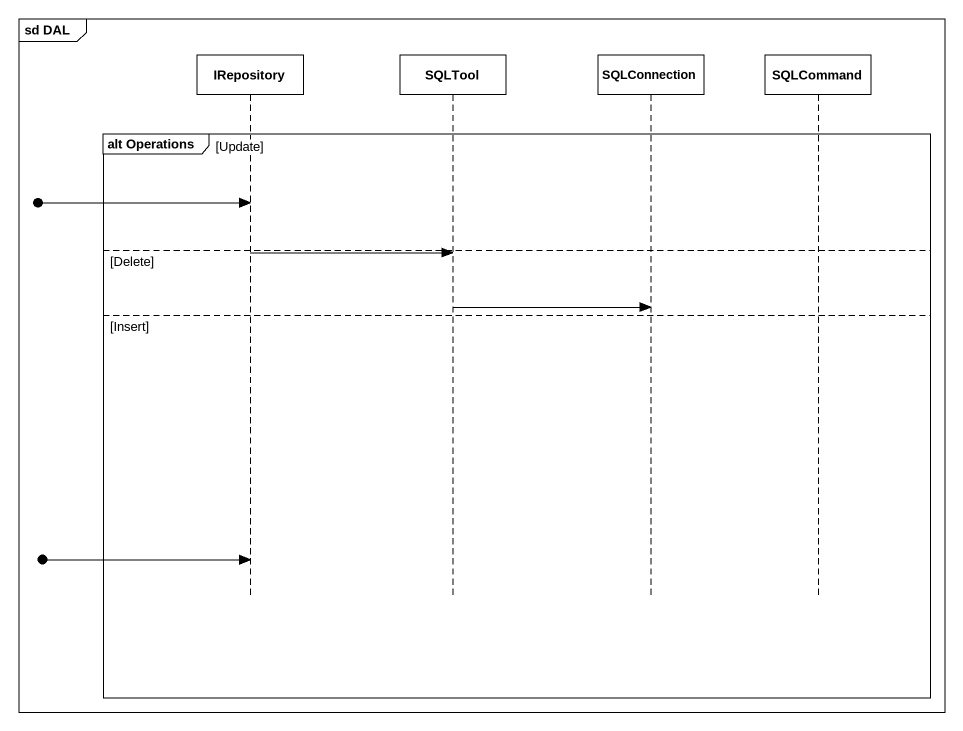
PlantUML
@startuml
mainframe sd DAL
hide footbox
participant IRepository
participant SQLTool
participant SQLConnection
participant SQLCommand

group alt Operations [Update]
  [o-> IRepository
else Delete
  IRepository -> SQLTool
  SQLTool -> SQLConnection
else Insert
  [o-> IRepository
end
@enduml
